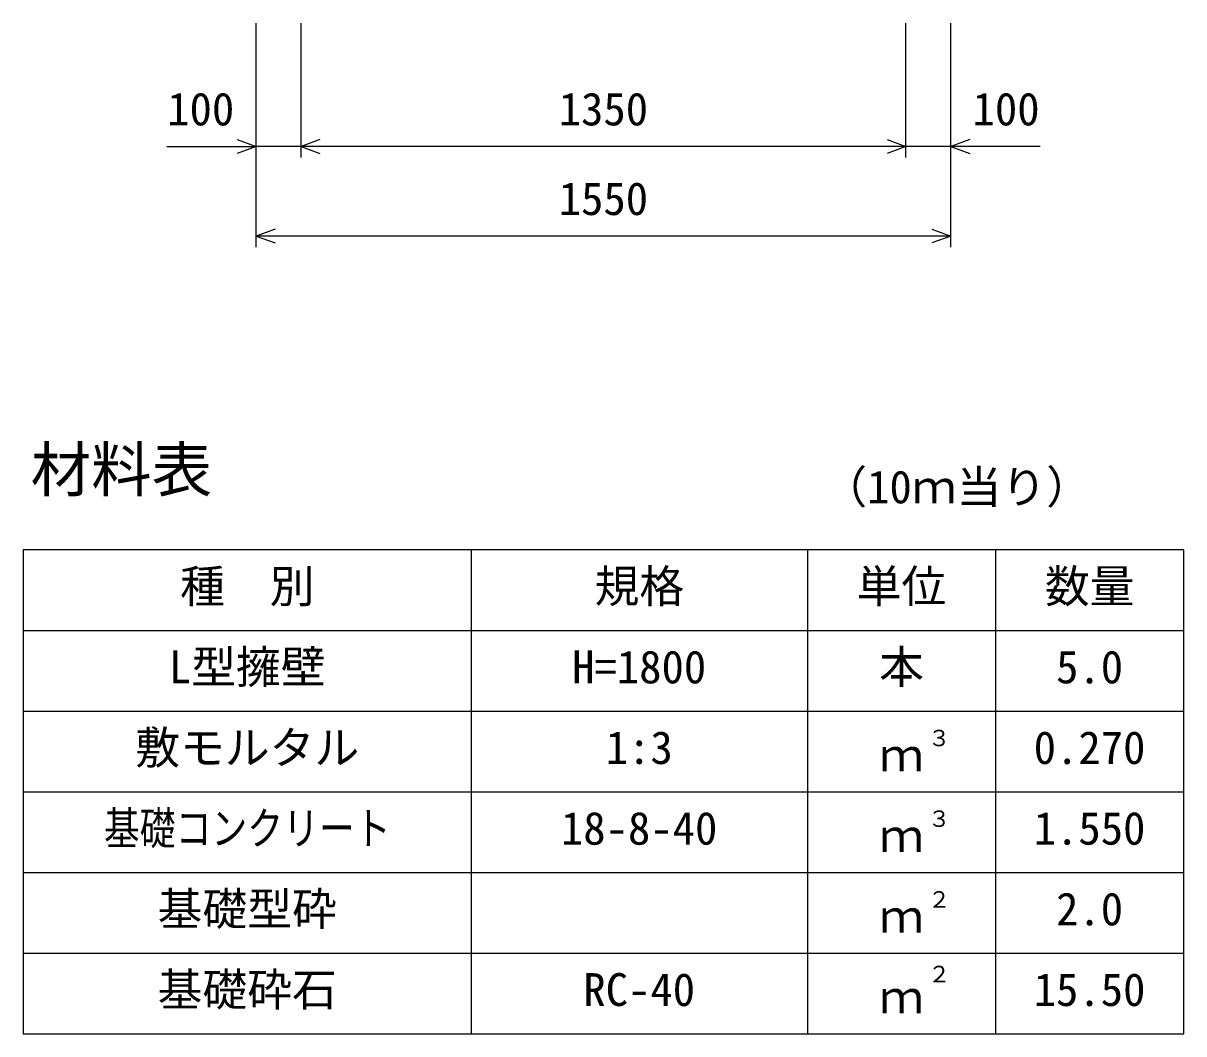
# Model space of a CAD drawing. Units: millimetres, scale not verified. Extents: x -67200 to 67200, y -23760 to 23760.
# Drawn here: x 16758 to 19348, y 4373 to 6628 of the extents above; entities that cross this region are included whole.
import ezdxf
from ezdxf.enums import TextEntityAlignment as Align

# ---------------------------------------------------------------- set-up
doc = ezdxf.new("R2010")
doc.units = ezdxf.units.MM
doc.header["$LTSCALE"] = 80
for name, color, linetype, lineweight in [('0-1_DIM', 7, 'Continuous', 25), ('0-4_HYO', 3, 'Continuous', 25), ('0-5_HYO2', 4, 'Continuous', 25), ('0-8_TXT', 7, 'Continuous', 25)]:
    doc.layers.add(name, color=color, linetype=linetype, lineweight=lineweight)
doc.styles.add('ＭＳ ゴシック', font='')
doc.styles.get('ＭＳ ゴシック').set_extended_font_data('MS Gothic')

msp = doc.modelspace()

# ---------------------------------------------------------------- linework, layer by layer
at = {"layer": '0-1_DIM'}
for p, q in [((17277.77, 6128.35), (17277.77, 6628.35)), ((17377.77, 6328.35), (17377.77, 6628.35)), ((18727.77, 6328.35), (18727.77, 6628.35)), ((18727.77, 6328.35), (18727.77, 6628.35)), ((18827.77, 6128.35), (18827.77, 6628.35)), ((17078.22, 6353.35), (17277.77, 6353.35)), ((17377.77, 6353.35), (17277.77, 6353.35)), ((18727.77, 6353.35), (17377.77, 6353.35)), ((18827.77, 6353.35), (18727.77, 6353.35)), ((19027.31, 6353.35), (18827.77, 6353.35)), ((18827.77, 6153.35), (17277.77, 6153.35))]:
    msp.add_line(p, q, dxfattribs=at)
for points in [[(17235.48, 6368.74), (17277.77, 6353.35), (17235.48, 6337.96)], [(17420.05, 6368.74), (17377.77, 6353.35), (17420.05, 6337.96)], [(18685.48, 6368.74), (18727.77, 6353.35), (18685.48, 6337.96)], [(18870.05, 6368.74), (18827.77, 6353.35), (18870.05, 6337.96)], [(17320.05, 6168.74), (17277.77, 6153.35), (17320.05, 6137.96)], [(18785.48, 6168.74), (18827.77, 6153.35), (18785.48, 6137.96)]]:
    msp.add_lwpolyline(points, dxfattribs=at)
at = {"layer": '0-4_HYO'}
for p, q in [((17757.77, 5453.35), (17757.77, 4373.35)), ((18507.77, 5453.35), (18507.77, 4373.35)), ((18927.77, 5453.35), (18927.77, 4373.35)), ((16757.77, 5273.35), (19347.77, 5273.35))]:
    msp.add_line(p, q, dxfattribs=at)
msp.add_lwpolyline([(16757.77, 4373.35), (19347.77, 4373.35), (19347.77, 5453.35), (16757.77, 5453.35)], close=True, dxfattribs=at)
at = {"layer": '0-5_HYO2'}
for p, q in [((16757.77, 5093.35), (19347.77, 5093.35)), ((16757.77, 4913.35), (19347.77, 4913.35)), ((16757.77, 4733.35), (19347.77, 4733.35)), ((16757.77, 4553.35), (19347.77, 4553.35))]:
    msp.add_line(p, q, dxfattribs=at)

# ---------------------------------------------------------------- texts
at = {"layer": '0-1_DIM', "style": 'ＭＳ ゴシック'}
for s, p in [('100', (17079.13, 6378.35)), ('1350', (17952.77, 6378.35)), ('100', (18876.41, 6378.35)), ('1550', (17952.77, 6178.35))]:
    msp.add_text(s, height=73.31, dxfattribs=at).set_placement(p, align=Align.BOTTOM_LEFT)
at = {"layer": '0-8_TXT', "style": 'ＭＳ ゴシック'}
for s, height, p in [('材料表', 98.97, (16774.43, 5553.35)), ('（10ｍ当り）', 73.31, (18541.1, 5535.01)), ('種\u3000別', 73.31, (17107.77, 5313.35)), ('規格', 73.31, (18032.77, 5313.35)), ('単位', 73.31, (18617.77, 5313.35)), ('数量', 73.31, (19037.77, 5313.35)), ('L型擁壁', 73.31, (17082.77, 5133.35)), ('本', 73.31, (18667.77, 5133.35)), ('H=1800', 73.31, (17982.77, 5133.35)), ('5.0', 73.31, (19062.77, 5133.35)), ('敷モルタル', 73.31, (17007.77, 4953.35)), ('３', 36.66, (18777, 5003.96)), ('1:3', 73.31, (18057.77, 4953.35)), ('0.270', 73.31, (19012.77, 4953.35)), ('ｍ', 73.31, (18667.77, 4936.68)), ('３', 36.66, (18777, 4823.96)), ('18-8-40', 73.31, (17957.77, 4773.35)), ('1.550', 73.31, (19012.77, 4773.35)), ('ｍ', 73.31, (18667.77, 4756.68)), ('基礎型砕', 73.31, (17057.77, 4593.35)), ('２', 36.66, (18777, 4643.96)), ('2.0', 73.31, (19062.77, 4593.35)), ('ｍ', 73.31, (18667.77, 4576.68)), ('基礎砕石', 73.31, (17057.77, 4413.35)), ('RC-40', 73.31, (18007.77, 4413.35)), ('２', 36.66, (18777, 4477.3)), ('15.50', 73.31, (19012.77, 4413.35)), ('ｍ', 73.31, (18667.77, 4396.68))]:
    msp.add_text(s, height=height, dxfattribs=at).set_placement(p, align=Align.BOTTOM_LEFT)
at = {"layer": '0-8_TXT', "style": 'ＭＳ ゴシック', "width": 0.8}
msp.add_text('基礎コンクリート', height=73.31, dxfattribs=at).set_placement((16937.77, 4773.35), align=Align.BOTTOM_LEFT)

doc.saveas('drawing.dxf')
